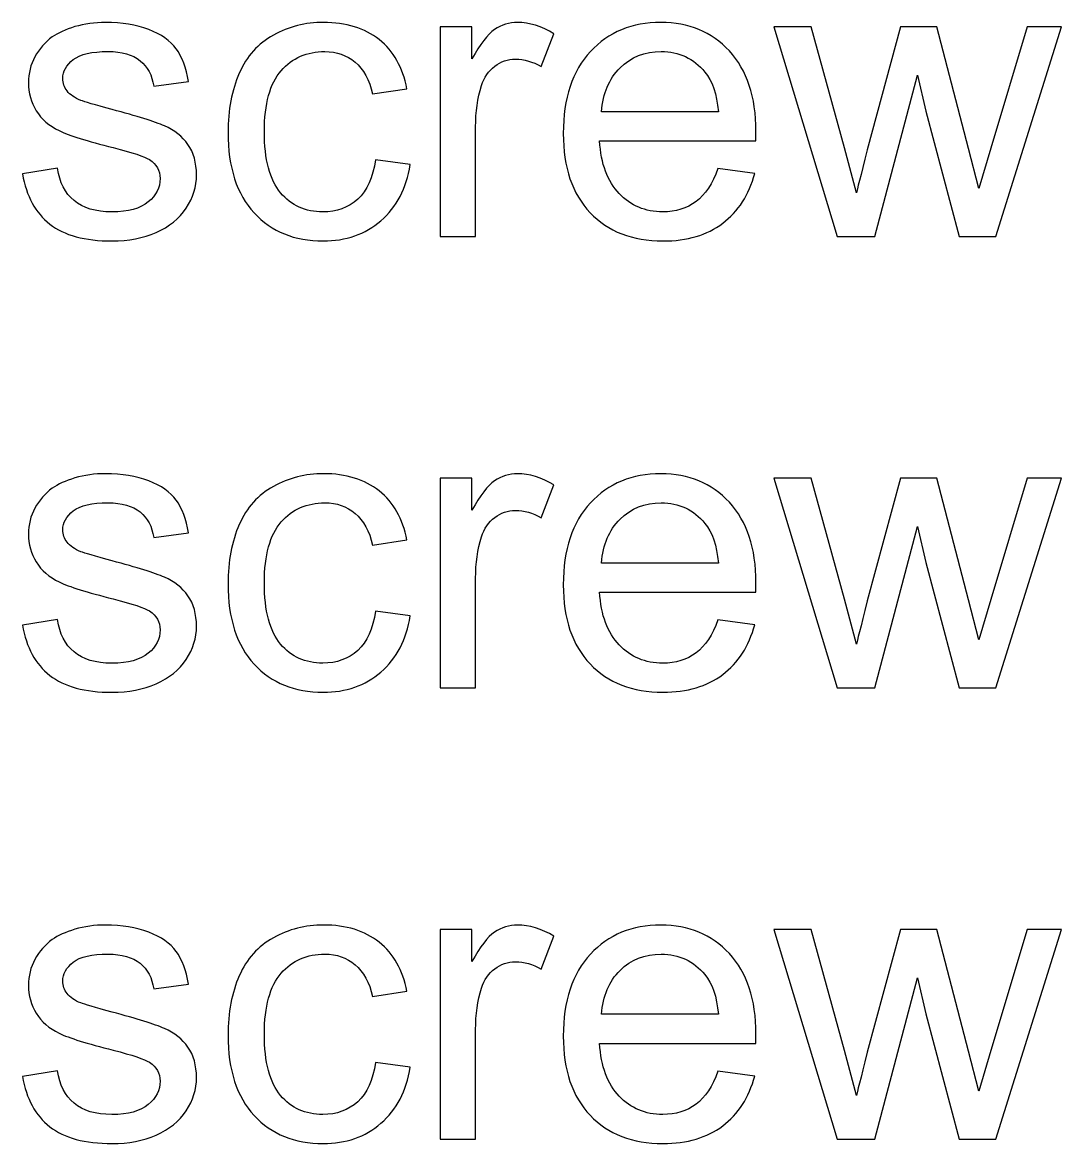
# Model space of a CAD drawing. Header units: millimetres. Extents: x -497 to 493, y -126 to 293.
# Drawn here: x -384.36 to -351.69, y -32.47 to 2.78 of the extents above; entities that cross this region are included whole.
import ezdxf

# ---------------------------------------------------------------- set-up
doc = ezdxf.new("R2010")
doc.units = ezdxf.units.MM
doc.header["$MEASUREMENT"] = 0
doc.layers.add('Layer 1', color=7, linetype='Continuous')

msp = doc.modelspace()

# ---------------------------------------------------------------- linework, layer by layer
at = {"layer": 'Layer 1'}
for points, knots in [([(-384.3643, -1.9819), (-384.3643, -1.9819), (-383.2594, -1.8041), (-383.2594, -1.8041), (-383.2594, -1.8041), (-383.198, -2.2465), (-383.0244, -2.5851), (-382.7408, -2.8222), (-382.7408, -2.8222), (-382.4572, -3.0572), (-382.0592, -3.1757), (-381.5512, -3.1757), (-381.5512, -3.1757), (-381.0369, -3.1757), (-380.6559, -3.072), (-380.4061, -2.8624), (-380.4061, -2.8624), (-380.1585, -2.655), (-380.0336, -2.4095), (-380.0336, -2.1279), (-380.0336, -2.1279), (-380.0336, -1.8761), (-380.1458, -1.6771), (-380.368, -1.5332), (-380.368, -1.5332), (-380.5247, -1.4337), (-380.9057, -1.3088), (-381.511, -1.1543), (-381.511, -1.1543), (-382.3281, -0.949), (-382.8932, -0.7712), (-383.2107, -0.6209), (-383.2107, -0.6209), (-383.5261, -0.4685), (-383.7653, -0.261), (-383.9283, 0.0057), (-383.9283, 0.0057), (-384.0912, 0.2702), (-384.1738, 0.5645), (-384.1738, 0.8862), (-384.1738, 0.8862), (-384.1738, 1.1804), (-384.1061, 1.4513), (-383.9727, 1.7011), (-383.9727, 1.7011), (-383.8372, 1.9509), (-383.6552, 2.1583), (-383.4245, 2.3234), (-383.4245, 2.3234), (-383.2509, 2.4504), (-383.0139, 2.5584), (-382.7154, 2.6473), (-382.7154, 2.6473), (-382.4148, 2.7362), (-382.0952, 2.7806), (-381.7523, 2.7806), (-381.7523, 2.7806), (-381.2359, 2.7806), (-380.7829, 2.7065), (-380.3934, 2.5562), (-380.3934, 2.5562), (-380.0018, 2.4081), (-379.714, 2.2049), (-379.5277, 1.9509), (-379.5277, 1.9509), (-379.3436, 1.6948), (-379.2144, 1.354), (-379.1446, 0.9264), (-379.1446, 0.9264), (-379.1446, 0.9264), (-380.2368, 0.774), (-380.2368, 0.774), (-380.2368, 0.774), (-380.2855, 1.1169), (-380.4294, 1.3857), (-380.6665, 1.5783), (-380.6665, 1.5783), (-380.9035, 1.771), (-381.238, 1.8662), (-381.6719, 1.8662), (-381.6719, 1.8662), (-382.182, 1.8662), (-382.5482, 1.7815), (-382.7662, 1.6122), (-382.7662, 1.6122), (-382.9842, 1.4429), (-383.0943, 1.2439), (-383.0943, 1.0174), (-383.0943, 1.0174), (-383.0943, 0.8735), (-383.0498, 0.7423), (-382.9588, 0.6258), (-382.9588, 0.6258), (-382.8678, 0.5073), (-382.726, 0.4078), (-382.5313, 0.3295), (-382.5313, 0.3295), (-382.4191, 0.2872), (-382.0931, 0.1919), (-381.547, 0.0438), (-381.547, 0.0438), (-380.7596, -0.1658), (-380.2093, -0.3394), (-379.896, -0.4727), (-379.896, -0.4727), (-379.5827, -0.6061), (-379.3372, -0.8029), (-379.1594, -1.0569), (-379.1594, -1.0569), (-378.9795, -1.313), (-378.8906, -1.6305), (-378.8906, -2.0115), (-378.8906, -2.0115), (-378.8906, -2.3819), (-378.9985, -2.7312), (-379.2166, -3.0593), (-379.2166, -3.0593), (-379.4346, -3.3874), (-379.7478, -3.6414), (-380.1564, -3.8213), (-380.1564, -3.8213), (-380.567, -4.0012), (-381.0305, -4.0901), (-381.547, -4.0901), (-381.547, -4.0901), (-382.4021, -4.0901), (-383.0562, -3.9123), (-383.5049, -3.5588), (-383.5049, -3.5588), (-383.9537, -3.2032), (-384.2394, -2.6783), (-384.3643, -1.9819)], [0, 0, 0, 0, 0.0294118, 0.0294118, 0.0294118, 0.0294118, 0.0588235, 0.0588235, 0.0588235, 0.0588235, 0.0882353, 0.0882353, 0.0882353, 0.0882353, 0.1176471, 0.1176471, 0.1176471, 0.1176471, 0.1470588, 0.1470588, 0.1470588, 0.1470588, 0.1764706, 0.1764706, 0.1764706, 0.1764706, 0.2058824, 0.2058824, 0.2058824, 0.2058824, 0.2352941, 0.2352941, 0.2352941, 0.2352941, 0.2647059, 0.2647059, 0.2647059, 0.2647059, 0.2941176, 0.2941176, 0.2941176, 0.2941176, 0.3235294, 0.3235294, 0.3235294, 0.3235294, 0.3529412, 0.3529412, 0.3529412, 0.3529412, 0.3823529, 0.3823529, 0.3823529, 0.3823529, 0.4117647, 0.4117647, 0.4117647, 0.4117647, 0.4411765, 0.4411765, 0.4411765, 0.4411765, 0.4705882, 0.4705882, 0.4705882, 0.4705882, 0.5, 0.5, 0.5, 0.5, 0.5294118, 0.5294118, 0.5294118, 0.5294118, 0.5588235, 0.5588235, 0.5588235, 0.5588235, 0.5882353, 0.5882353, 0.5882353, 0.5882353, 0.6176471, 0.6176471, 0.6176471, 0.6176471, 0.6470588, 0.6470588, 0.6470588, 0.6470588, 0.6764706, 0.6764706, 0.6764706, 0.6764706, 0.7058824, 0.7058824, 0.7058824, 0.7058824, 0.7352941, 0.7352941, 0.7352941, 0.7352941, 0.7647059, 0.7647059, 0.7647059, 0.7647059, 0.7941176, 0.7941176, 0.7941176, 0.7941176, 0.8235294, 0.8235294, 0.8235294, 0.8235294, 0.8529412, 0.8529412, 0.8529412, 0.8529412, 0.8823529, 0.8823529, 0.8823529, 0.8823529, 0.9117647, 0.9117647, 0.9117647, 0.9117647, 0.9411765, 0.9411765, 0.9411765, 0.9411765, 1, 1, 1, 1]), ([(-373.2645, -1.5374), (-373.2645, -1.5374), (-372.1723, -1.6898), (-372.1723, -1.6898), (-372.1723, -1.6898), (-372.2929, -2.4412), (-372.5977, -3.0275), (-373.0909, -3.453), (-373.0909, -3.453), (-373.5841, -3.8784), (-374.1916, -4.0901), (-374.9091, -4.0901), (-374.9091, -4.0901), (-375.8087, -4.0901), (-376.5326, -3.7959), (-377.0787, -3.2074), (-377.0787, -3.2074), (-377.6269, -2.619), (-377.9, -1.7766), (-377.9, -0.6801), (-377.9, -0.6801), (-377.9, 0.0311), (-377.7815, 0.6512), (-377.5465, 1.1846), (-377.5465, 1.1846), (-377.3116, 1.7159), (-376.9538, 2.116), (-376.4712, 2.3806), (-376.4712, 2.3806), (-375.9908, 2.6473), (-375.4679, 2.7806), (-374.9007, 2.7806), (-374.9007, 2.7806), (-374.1874, 2.7806), (-373.601, 2.6007), (-373.1481, 2.2387), (-373.1481, 2.2387), (-372.693, 1.8768), (-372.4009, 1.3624), (-372.2739, 0.6978), (-372.2739, 0.6978), (-372.2739, 0.6978), (-373.3534, 0.5327), (-373.3534, 0.5327), (-373.3534, 0.5327), (-373.4571, 0.9751), (-373.6391, 1.3074), (-373.9037, 1.5318), (-373.9037, 1.5318), (-374.1662, 1.754), (-374.4837, 1.8662), (-374.8562, 1.8662), (-374.8562, 1.8662), (-375.4193, 1.8662), (-375.8765, 1.6651), (-376.2299, 1.263), (-376.2299, 1.263), (-376.5813, 0.8587), (-376.757, 0.2237), (-376.757, -0.6484), (-376.757, -0.6484), (-376.757, -1.5332), (-376.5877, -2.1745), (-376.249, -2.5746), (-376.249, -2.5746), (-375.9082, -2.9746), (-375.4658, -3.1757), (-374.9218, -3.1757), (-374.9218, -3.1757), (-374.4816, -3.1757), (-374.1154, -3.0423), (-373.8233, -2.7735), (-373.8233, -2.7735), (-373.5291, -2.5068), (-373.3428, -2.0941), (-373.2645, -1.5374)], [0, 0, 0, 0, 0.05, 0.05, 0.05, 0.05, 0.1, 0.1, 0.1, 0.1, 0.15, 0.15, 0.15, 0.15, 0.2, 0.2, 0.2, 0.2, 0.25, 0.25, 0.25, 0.25, 0.3, 0.3, 0.3, 0.3, 0.35, 0.35, 0.35, 0.35, 0.4, 0.4, 0.4, 0.4, 0.45, 0.45, 0.45, 0.45, 0.5, 0.5, 0.5, 0.5, 0.55, 0.55, 0.55, 0.55, 0.6, 0.6, 0.6, 0.6, 0.65, 0.65, 0.65, 0.65, 0.7, 0.7, 0.7, 0.7, 0.75, 0.75, 0.75, 0.75, 0.8, 0.8, 0.8, 0.8, 0.85, 0.85, 0.85, 0.85, 0.9, 0.9, 0.9, 0.9, 1, 1, 1, 1]), ([(-371.2325, -3.9504), (-371.2325, -3.9504), (-371.2325, 2.6409), (-371.2325, 2.6409), (-371.2325, 2.6409), (-371.2325, 2.6409), (-370.2292, 2.6409), (-370.2292, 2.6409), (-370.2292, 2.6409), (-370.2292, 2.6409), (-370.2292, 1.6313), (-370.2292, 1.6313), (-370.2292, 1.6313), (-369.9731, 2.099), (-369.736, 2.4081), (-369.518, 2.5562), (-369.518, 2.5562), (-369.3, 2.7065), (-369.0608, 2.7806), (-368.8004, 2.7806), (-368.8004, 2.7806), (-368.4237, 2.7806), (-368.0406, 2.6621), (-367.6511, 2.4271), (-367.6511, 2.4271), (-367.6511, 2.4271), (-368.049, 1.3963), (-368.049, 1.3963), (-368.049, 1.3963), (-368.32, 1.5487), (-368.5909, 1.6249), (-368.8618, 1.6249), (-368.8618, 1.6249), (-369.1052, 1.6249), (-369.3233, 1.5508), (-369.5159, 1.4048), (-369.5159, 1.4048), (-369.7085, 1.2587), (-369.8461, 1.0555), (-369.9286, 0.7952), (-369.9286, 0.7952), (-370.0535, 0.3994), (-370.1149, -0.0346), (-370.1149, -0.5066), (-370.1149, -0.5066), (-370.1149, -0.5066), (-370.1149, -3.9504), (-370.1149, -3.9504), (-370.1149, -3.9504), (-370.1149, -3.9504), (-371.2325, -3.9504), (-371.2325, -3.9504)], [0, 0, 0, 0, 0.0714286, 0.0714286, 0.0714286, 0.0714286, 0.1428571, 0.1428571, 0.1428571, 0.1428571, 0.2142857, 0.2142857, 0.2142857, 0.2142857, 0.2857143, 0.2857143, 0.2857143, 0.2857143, 0.3571429, 0.3571429, 0.3571429, 0.3571429, 0.4285714, 0.4285714, 0.4285714, 0.4285714, 0.5, 0.5, 0.5, 0.5, 0.5714286, 0.5714286, 0.5714286, 0.5714286, 0.6428571, 0.6428571, 0.6428571, 0.6428571, 0.7142857, 0.7142857, 0.7142857, 0.7142857, 0.7857143, 0.7857143, 0.7857143, 0.7857143, 0.8571429, 0.8571429, 0.8571429, 0.8571429, 1, 1, 1, 1]), ([(-362.4949, -1.8168), (-362.4949, -1.8168), (-361.3392, -1.9692), (-361.3392, -1.9692), (-361.3392, -1.9692), (-361.5191, -2.6402), (-361.8557, -3.163), (-362.3467, -3.5334), (-362.3467, -3.5334), (-362.8378, -3.9038), (-363.4643, -4.0901), (-364.2284, -4.0901), (-364.2284, -4.0901), (-365.1894, -4.0901), (-365.9514, -3.7938), (-366.5144, -3.2011), (-366.5144, -3.2011), (-367.0775, -2.6105), (-367.359, -1.7787), (-367.359, -0.7098), (-367.359, -0.7098), (-367.359, 0.3951), (-367.0754, 1.2545), (-366.506, 1.8641), (-366.506, 1.8641), (-365.9366, 2.4758), (-365.1979, 2.7806), (-364.2898, 2.7806), (-364.2898, 2.7806), (-363.4114, 2.7806), (-362.6939, 2.4822), (-362.1372, 1.8831), (-362.1372, 1.8831), (-361.5805, 1.2841), (-361.3011, 0.4417), (-361.3011, -0.6442), (-361.3011, -0.6442), (-361.3011, -0.7098), (-361.3032, -0.8093), (-361.3074, -0.9405), (-361.3074, -0.9405), (-361.3074, -0.9405), (-366.216, -0.9405), (-366.216, -0.9405), (-366.216, -0.9405), (-366.1737, -1.6623), (-365.9705, -2.2168), (-365.6022, -2.6), (-365.6022, -2.6), (-365.236, -2.9831), (-364.7767, -3.1757), (-364.2284, -3.1757), (-364.2284, -3.1757), (-363.8199, -3.1757), (-363.4707, -3.0677), (-363.1828, -2.8518), (-363.1828, -2.8518), (-362.8928, -2.6359), (-362.6642, -2.2909), (-362.4949, -1.8168)], [0, 0, 0, 0, 0.0625, 0.0625, 0.0625, 0.0625, 0.125, 0.125, 0.125, 0.125, 0.1875, 0.1875, 0.1875, 0.1875, 0.25, 0.25, 0.25, 0.25, 0.3125, 0.3125, 0.3125, 0.3125, 0.375, 0.375, 0.375, 0.375, 0.4375, 0.4375, 0.4375, 0.4375, 0.5, 0.5, 0.5, 0.5, 0.5625, 0.5625, 0.5625, 0.5625, 0.625, 0.625, 0.625, 0.625, 0.6875, 0.6875, 0.6875, 0.6875, 0.75, 0.75, 0.75, 0.75, 0.8125, 0.8125, 0.8125, 0.8125, 0.875, 0.875, 0.875, 0.875, 1, 1, 1, 1]), ([(-358.7421, -3.9504), (-358.7421, -3.9504), (-360.7338, 2.6409), (-360.7338, 2.6409), (-360.7338, 2.6409), (-360.7338, 2.6409), (-359.5654, 2.6409), (-359.5654, 2.6409), (-359.5654, 2.6409), (-359.5654, 2.6409), (-358.5135, -1.1627), (-358.5135, -1.1627), (-358.5135, -1.1627), (-358.5135, -1.1627), (-358.1409, -2.5788), (-358.1409, -2.5788), (-358.1409, -2.5788), (-358.1261, -2.5089), (-358.0118, -2.056), (-357.8001, -1.2199), (-357.8001, -1.2199), (-357.8001, -1.2199), (-356.7566, 2.6409), (-356.7566, 2.6409), (-356.7566, 2.6409), (-356.7566, 2.6409), (-355.6115, 2.6409), (-355.6115, 2.6409), (-355.6115, 2.6409), (-355.6115, 2.6409), (-354.6188, -1.186), (-354.6188, -1.186), (-354.6188, -1.186), (-354.6188, -1.186), (-354.2949, -2.4412), (-354.2949, -2.4412), (-354.2949, -2.4412), (-354.2949, -2.4412), (-353.9161, -1.1691), (-353.9161, -1.1691), (-353.9161, -1.1691), (-353.9161, -1.1691), (-352.7773, 2.6409), (-352.7773, 2.6409), (-352.7773, 2.6409), (-352.7773, 2.6409), (-351.6914, 2.6409), (-351.6914, 2.6409), (-351.6914, 2.6409), (-351.6914, 2.6409), (-353.7594, -3.9504), (-353.7594, -3.9504), (-353.7594, -3.9504), (-353.7594, -3.9504), (-354.9151, -3.9504), (-354.9151, -3.9504), (-354.9151, -3.9504), (-354.9151, -3.9504), (-355.9608, -0.007), (-355.9608, -0.007), (-355.9608, -0.007), (-355.9608, -0.007), (-356.2253, 1.1211), (-356.2253, 1.1211), (-356.2253, 1.1211), (-356.2253, 1.1211), (-357.5588, -3.9504), (-357.5588, -3.9504), (-357.5588, -3.9504), (-357.5588, -3.9504), (-358.7421, -3.9504), (-358.7421, -3.9504)], [0, 0, 0, 0, 0.0526316, 0.0526316, 0.0526316, 0.0526316, 0.1052632, 0.1052632, 0.1052632, 0.1052632, 0.1578947, 0.1578947, 0.1578947, 0.1578947, 0.2105263, 0.2105263, 0.2105263, 0.2105263, 0.2631579, 0.2631579, 0.2631579, 0.2631579, 0.3157895, 0.3157895, 0.3157895, 0.3157895, 0.3684211, 0.3684211, 0.3684211, 0.3684211, 0.4210526, 0.4210526, 0.4210526, 0.4210526, 0.4736842, 0.4736842, 0.4736842, 0.4736842, 0.5263158, 0.5263158, 0.5263158, 0.5263158, 0.5789474, 0.5789474, 0.5789474, 0.5789474, 0.6315789, 0.6315789, 0.6315789, 0.6315789, 0.6842105, 0.6842105, 0.6842105, 0.6842105, 0.7368421, 0.7368421, 0.7368421, 0.7368421, 0.7894737, 0.7894737, 0.7894737, 0.7894737, 0.8421053, 0.8421053, 0.8421053, 0.8421053, 0.8947368, 0.8947368, 0.8947368, 0.8947368, 1, 1, 1, 1]), ([(-366.1525, -0.0261), (-366.1525, -0.0261), (-362.4822, -0.0261), (-362.4822, -0.0261), (-362.4822, -0.0261), (-362.5309, 0.5285), (-362.6727, 0.9433), (-362.9034, 1.2206), (-362.9034, 1.2206), (-363.2569, 1.6503), (-363.7183, 1.8662), (-364.2835, 1.8662), (-364.2835, 1.8662), (-364.7957, 1.8662), (-365.2254, 1.6948), (-365.5746, 1.3519), (-365.5746, 1.3519), (-365.9218, 1.009), (-366.1144, 0.5496), (-366.1525, -0.0261)], [0, 0, 0, 0, 0.1666667, 0.1666667, 0.1666667, 0.1666667, 0.3333333, 0.3333333, 0.3333333, 0.3333333, 0.5, 0.5, 0.5, 0.5, 0.6666667, 0.6666667, 0.6666667, 0.6666667, 1, 1, 1, 1]), ([(-384.3643, -16.1699), (-384.3643, -16.1699), (-383.2594, -15.9921), (-383.2594, -15.9921), (-383.2594, -15.9921), (-383.198, -16.4345), (-383.0244, -16.7731), (-382.7408, -17.0102), (-382.7408, -17.0102), (-382.4572, -17.2452), (-382.0592, -17.3637), (-381.5512, -17.3637), (-381.5512, -17.3637), (-381.0369, -17.3637), (-380.6559, -17.26), (-380.4061, -17.0504), (-380.4061, -17.0504), (-380.1585, -16.843), (-380.0336, -16.5975), (-380.0336, -16.3159), (-380.0336, -16.3159), (-380.0336, -16.0641), (-380.1458, -15.8651), (-380.368, -15.7212), (-380.368, -15.7212), (-380.5247, -15.6217), (-380.9057, -15.4968), (-381.511, -15.3423), (-381.511, -15.3423), (-382.3281, -15.137), (-382.8932, -14.9592), (-383.2107, -14.8089), (-383.2107, -14.8089), (-383.5261, -14.6565), (-383.7653, -14.449), (-383.9283, -14.1823), (-383.9283, -14.1823), (-384.0912, -13.9178), (-384.1738, -13.6235), (-384.1738, -13.3018), (-384.1738, -13.3018), (-384.1738, -13.0076), (-384.1061, -12.7367), (-383.9727, -12.4869), (-383.9727, -12.4869), (-383.8372, -12.2371), (-383.6552, -12.0297), (-383.4245, -11.8646), (-383.4245, -11.8646), (-383.2509, -11.7376), (-383.0139, -11.6296), (-382.7154, -11.5407), (-382.7154, -11.5407), (-382.4148, -11.4518), (-382.0952, -11.4074), (-381.7523, -11.4074), (-381.7523, -11.4074), (-381.2359, -11.4074), (-380.7829, -11.4815), (-380.3934, -11.6318), (-380.3934, -11.6318), (-380.0018, -11.7799), (-379.714, -11.9831), (-379.5277, -12.2371), (-379.5277, -12.2371), (-379.3436, -12.4932), (-379.2144, -12.834), (-379.1446, -13.2616), (-379.1446, -13.2616), (-379.1446, -13.2616), (-380.2368, -13.414), (-380.2368, -13.414), (-380.2368, -13.414), (-380.2855, -13.0711), (-380.4294, -12.8023), (-380.6665, -12.6097), (-380.6665, -12.6097), (-380.9035, -12.417), (-381.238, -12.3218), (-381.6719, -12.3218), (-381.6719, -12.3218), (-382.182, -12.3218), (-382.5482, -12.4065), (-382.7662, -12.5758), (-382.7662, -12.5758), (-382.9842, -12.7451), (-383.0943, -12.9441), (-383.0943, -13.1706), (-383.0943, -13.1706), (-383.0943, -13.3145), (-383.0498, -13.4457), (-382.9588, -13.5622), (-382.9588, -13.5622), (-382.8678, -13.6807), (-382.726, -13.7802), (-382.5313, -13.8585), (-382.5313, -13.8585), (-382.4191, -13.9008), (-382.0931, -13.9961), (-381.547, -14.1442), (-381.547, -14.1442), (-380.7596, -14.3538), (-380.2093, -14.5274), (-379.896, -14.6607), (-379.896, -14.6607), (-379.5827, -14.7941), (-379.3372, -14.9909), (-379.1594, -15.2449), (-379.1594, -15.2449), (-378.9795, -15.501), (-378.8906, -15.8185), (-378.8906, -16.1995), (-378.8906, -16.1995), (-378.8906, -16.5699), (-378.9985, -16.9192), (-379.2166, -17.2473), (-379.2166, -17.2473), (-379.4346, -17.5754), (-379.7478, -17.8294), (-380.1564, -18.0093), (-380.1564, -18.0093), (-380.567, -18.1892), (-381.0305, -18.2781), (-381.547, -18.2781), (-381.547, -18.2781), (-382.4021, -18.2781), (-383.0562, -18.1003), (-383.5049, -17.7468), (-383.5049, -17.7468), (-383.9537, -17.3912), (-384.2394, -16.8663), (-384.3643, -16.1699)], [0, 0, 0, 0, 0.0294118, 0.0294118, 0.0294118, 0.0294118, 0.0588235, 0.0588235, 0.0588235, 0.0588235, 0.0882353, 0.0882353, 0.0882353, 0.0882353, 0.1176471, 0.1176471, 0.1176471, 0.1176471, 0.1470588, 0.1470588, 0.1470588, 0.1470588, 0.1764706, 0.1764706, 0.1764706, 0.1764706, 0.2058824, 0.2058824, 0.2058824, 0.2058824, 0.2352941, 0.2352941, 0.2352941, 0.2352941, 0.2647059, 0.2647059, 0.2647059, 0.2647059, 0.2941176, 0.2941176, 0.2941176, 0.2941176, 0.3235294, 0.3235294, 0.3235294, 0.3235294, 0.3529412, 0.3529412, 0.3529412, 0.3529412, 0.3823529, 0.3823529, 0.3823529, 0.3823529, 0.4117647, 0.4117647, 0.4117647, 0.4117647, 0.4411765, 0.4411765, 0.4411765, 0.4411765, 0.4705882, 0.4705882, 0.4705882, 0.4705882, 0.5, 0.5, 0.5, 0.5, 0.5294118, 0.5294118, 0.5294118, 0.5294118, 0.5588235, 0.5588235, 0.5588235, 0.5588235, 0.5882353, 0.5882353, 0.5882353, 0.5882353, 0.6176471, 0.6176471, 0.6176471, 0.6176471, 0.6470588, 0.6470588, 0.6470588, 0.6470588, 0.6764706, 0.6764706, 0.6764706, 0.6764706, 0.7058824, 0.7058824, 0.7058824, 0.7058824, 0.7352941, 0.7352941, 0.7352941, 0.7352941, 0.7647059, 0.7647059, 0.7647059, 0.7647059, 0.7941176, 0.7941176, 0.7941176, 0.7941176, 0.8235294, 0.8235294, 0.8235294, 0.8235294, 0.8529412, 0.8529412, 0.8529412, 0.8529412, 0.8823529, 0.8823529, 0.8823529, 0.8823529, 0.9117647, 0.9117647, 0.9117647, 0.9117647, 0.9411765, 0.9411765, 0.9411765, 0.9411765, 1, 1, 1, 1]), ([(-373.2645, -15.7254), (-373.2645, -15.7254), (-372.1723, -15.8778), (-372.1723, -15.8778), (-372.1723, -15.8778), (-372.2929, -16.6292), (-372.5977, -17.2155), (-373.0909, -17.641), (-373.0909, -17.641), (-373.5841, -18.0664), (-374.1916, -18.2781), (-374.9091, -18.2781), (-374.9091, -18.2781), (-375.8087, -18.2781), (-376.5326, -17.9839), (-377.0787, -17.3954), (-377.0787, -17.3954), (-377.6269, -16.807), (-377.9, -15.9646), (-377.9, -14.8681), (-377.9, -14.8681), (-377.9, -14.1569), (-377.7815, -13.5368), (-377.5465, -13.0034), (-377.5465, -13.0034), (-377.3116, -12.4721), (-376.9538, -12.072), (-376.4712, -11.8074), (-376.4712, -11.8074), (-375.9908, -11.5407), (-375.4679, -11.4074), (-374.9007, -11.4074), (-374.9007, -11.4074), (-374.1874, -11.4074), (-373.601, -11.5873), (-373.1481, -11.9493), (-373.1481, -11.9493), (-372.693, -12.3112), (-372.4009, -12.8256), (-372.2739, -13.4902), (-372.2739, -13.4902), (-372.2739, -13.4902), (-373.3534, -13.6553), (-373.3534, -13.6553), (-373.3534, -13.6553), (-373.4571, -13.2129), (-373.6391, -12.8806), (-373.9037, -12.6562), (-373.9037, -12.6562), (-374.1662, -12.434), (-374.4837, -12.3218), (-374.8562, -12.3218), (-374.8562, -12.3218), (-375.4193, -12.3218), (-375.8765, -12.5229), (-376.2299, -12.925), (-376.2299, -12.925), (-376.5813, -13.3293), (-376.757, -13.9643), (-376.757, -14.8364), (-376.757, -14.8364), (-376.757, -15.7212), (-376.5877, -16.3625), (-376.249, -16.7626), (-376.249, -16.7626), (-375.9082, -17.1626), (-375.4658, -17.3637), (-374.9218, -17.3637), (-374.9218, -17.3637), (-374.4816, -17.3637), (-374.1154, -17.2303), (-373.8233, -16.9615), (-373.8233, -16.9615), (-373.5291, -16.6948), (-373.3428, -16.2821), (-373.2645, -15.7254)], [0, 0, 0, 0, 0.05, 0.05, 0.05, 0.05, 0.1, 0.1, 0.1, 0.1, 0.15, 0.15, 0.15, 0.15, 0.2, 0.2, 0.2, 0.2, 0.25, 0.25, 0.25, 0.25, 0.3, 0.3, 0.3, 0.3, 0.35, 0.35, 0.35, 0.35, 0.4, 0.4, 0.4, 0.4, 0.45, 0.45, 0.45, 0.45, 0.5, 0.5, 0.5, 0.5, 0.55, 0.55, 0.55, 0.55, 0.6, 0.6, 0.6, 0.6, 0.65, 0.65, 0.65, 0.65, 0.7, 0.7, 0.7, 0.7, 0.75, 0.75, 0.75, 0.75, 0.8, 0.8, 0.8, 0.8, 0.85, 0.85, 0.85, 0.85, 0.9, 0.9, 0.9, 0.9, 1, 1, 1, 1]), ([(-371.2325, -18.1384), (-371.2325, -18.1384), (-371.2325, -11.5471), (-371.2325, -11.5471), (-371.2325, -11.5471), (-371.2325, -11.5471), (-370.2292, -11.5471), (-370.2292, -11.5471), (-370.2292, -11.5471), (-370.2292, -11.5471), (-370.2292, -12.5567), (-370.2292, -12.5567), (-370.2292, -12.5567), (-369.9731, -12.089), (-369.736, -11.7799), (-369.518, -11.6318), (-369.518, -11.6318), (-369.3, -11.4815), (-369.0608, -11.4074), (-368.8004, -11.4074), (-368.8004, -11.4074), (-368.4237, -11.4074), (-368.0406, -11.5259), (-367.6511, -11.7609), (-367.6511, -11.7609), (-367.6511, -11.7609), (-368.049, -12.7917), (-368.049, -12.7917), (-368.049, -12.7917), (-368.32, -12.6393), (-368.5909, -12.5631), (-368.8618, -12.5631), (-368.8618, -12.5631), (-369.1052, -12.5631), (-369.3233, -12.6372), (-369.5159, -12.7832), (-369.5159, -12.7832), (-369.7085, -12.9293), (-369.8461, -13.1325), (-369.9286, -13.3928), (-369.9286, -13.3928), (-370.0535, -13.7886), (-370.1149, -14.2226), (-370.1149, -14.6946), (-370.1149, -14.6946), (-370.1149, -14.6946), (-370.1149, -18.1384), (-370.1149, -18.1384), (-370.1149, -18.1384), (-370.1149, -18.1384), (-371.2325, -18.1384), (-371.2325, -18.1384)], [0, 0, 0, 0, 0.0714286, 0.0714286, 0.0714286, 0.0714286, 0.1428571, 0.1428571, 0.1428571, 0.1428571, 0.2142857, 0.2142857, 0.2142857, 0.2142857, 0.2857143, 0.2857143, 0.2857143, 0.2857143, 0.3571429, 0.3571429, 0.3571429, 0.3571429, 0.4285714, 0.4285714, 0.4285714, 0.4285714, 0.5, 0.5, 0.5, 0.5, 0.5714286, 0.5714286, 0.5714286, 0.5714286, 0.6428571, 0.6428571, 0.6428571, 0.6428571, 0.7142857, 0.7142857, 0.7142857, 0.7142857, 0.7857143, 0.7857143, 0.7857143, 0.7857143, 0.8571429, 0.8571429, 0.8571429, 0.8571429, 1, 1, 1, 1]), ([(-362.4949, -16.0048), (-362.4949, -16.0048), (-361.3392, -16.1572), (-361.3392, -16.1572), (-361.3392, -16.1572), (-361.5191, -16.8282), (-361.8557, -17.351), (-362.3467, -17.7214), (-362.3467, -17.7214), (-362.8378, -18.0918), (-363.4643, -18.2781), (-364.2284, -18.2781), (-364.2284, -18.2781), (-365.1894, -18.2781), (-365.9514, -17.9818), (-366.5144, -17.3891), (-366.5144, -17.3891), (-367.0775, -16.7985), (-367.359, -15.9667), (-367.359, -14.8978), (-367.359, -14.8978), (-367.359, -13.7929), (-367.0754, -12.9335), (-366.506, -12.3239), (-366.506, -12.3239), (-365.9366, -11.7122), (-365.1979, -11.4074), (-364.2898, -11.4074), (-364.2898, -11.4074), (-363.4114, -11.4074), (-362.6939, -11.7058), (-362.1372, -12.3049), (-362.1372, -12.3049), (-361.5805, -12.9039), (-361.3011, -13.7463), (-361.3011, -14.8322), (-361.3011, -14.8322), (-361.3011, -14.8978), (-361.3032, -14.9973), (-361.3074, -15.1285), (-361.3074, -15.1285), (-361.3074, -15.1285), (-366.216, -15.1285), (-366.216, -15.1285), (-366.216, -15.1285), (-366.1737, -15.8503), (-365.9705, -16.4048), (-365.6022, -16.788), (-365.6022, -16.788), (-365.236, -17.1711), (-364.7767, -17.3637), (-364.2284, -17.3637), (-364.2284, -17.3637), (-363.8199, -17.3637), (-363.4707, -17.2557), (-363.1828, -17.0398), (-363.1828, -17.0398), (-362.8928, -16.8239), (-362.6642, -16.4789), (-362.4949, -16.0048)], [0, 0, 0, 0, 0.0625, 0.0625, 0.0625, 0.0625, 0.125, 0.125, 0.125, 0.125, 0.1875, 0.1875, 0.1875, 0.1875, 0.25, 0.25, 0.25, 0.25, 0.3125, 0.3125, 0.3125, 0.3125, 0.375, 0.375, 0.375, 0.375, 0.4375, 0.4375, 0.4375, 0.4375, 0.5, 0.5, 0.5, 0.5, 0.5625, 0.5625, 0.5625, 0.5625, 0.625, 0.625, 0.625, 0.625, 0.6875, 0.6875, 0.6875, 0.6875, 0.75, 0.75, 0.75, 0.75, 0.8125, 0.8125, 0.8125, 0.8125, 0.875, 0.875, 0.875, 0.875, 1, 1, 1, 1]), ([(-358.7421, -18.1384), (-358.7421, -18.1384), (-360.7338, -11.5471), (-360.7338, -11.5471), (-360.7338, -11.5471), (-360.7338, -11.5471), (-359.5654, -11.5471), (-359.5654, -11.5471), (-359.5654, -11.5471), (-359.5654, -11.5471), (-358.5135, -15.3507), (-358.5135, -15.3507), (-358.5135, -15.3507), (-358.5135, -15.3507), (-358.1409, -16.7668), (-358.1409, -16.7668), (-358.1409, -16.7668), (-358.1261, -16.6969), (-358.0118, -16.244), (-357.8001, -15.4079), (-357.8001, -15.4079), (-357.8001, -15.4079), (-356.7566, -11.5471), (-356.7566, -11.5471), (-356.7566, -11.5471), (-356.7566, -11.5471), (-355.6115, -11.5471), (-355.6115, -11.5471), (-355.6115, -11.5471), (-355.6115, -11.5471), (-354.6188, -15.374), (-354.6188, -15.374), (-354.6188, -15.374), (-354.6188, -15.374), (-354.2949, -16.6292), (-354.2949, -16.6292), (-354.2949, -16.6292), (-354.2949, -16.6292), (-353.9161, -15.3571), (-353.9161, -15.3571), (-353.9161, -15.3571), (-353.9161, -15.3571), (-352.7773, -11.5471), (-352.7773, -11.5471), (-352.7773, -11.5471), (-352.7773, -11.5471), (-351.6914, -11.5471), (-351.6914, -11.5471), (-351.6914, -11.5471), (-351.6914, -11.5471), (-353.7594, -18.1384), (-353.7594, -18.1384), (-353.7594, -18.1384), (-353.7594, -18.1384), (-354.9151, -18.1384), (-354.9151, -18.1384), (-354.9151, -18.1384), (-354.9151, -18.1384), (-355.9608, -14.195), (-355.9608, -14.195), (-355.9608, -14.195), (-355.9608, -14.195), (-356.2253, -13.0669), (-356.2253, -13.0669), (-356.2253, -13.0669), (-356.2253, -13.0669), (-357.5588, -18.1384), (-357.5588, -18.1384), (-357.5588, -18.1384), (-357.5588, -18.1384), (-358.7421, -18.1384), (-358.7421, -18.1384)], [0, 0, 0, 0, 0.0526316, 0.0526316, 0.0526316, 0.0526316, 0.1052632, 0.1052632, 0.1052632, 0.1052632, 0.1578947, 0.1578947, 0.1578947, 0.1578947, 0.2105263, 0.2105263, 0.2105263, 0.2105263, 0.2631579, 0.2631579, 0.2631579, 0.2631579, 0.3157895, 0.3157895, 0.3157895, 0.3157895, 0.3684211, 0.3684211, 0.3684211, 0.3684211, 0.4210526, 0.4210526, 0.4210526, 0.4210526, 0.4736842, 0.4736842, 0.4736842, 0.4736842, 0.5263158, 0.5263158, 0.5263158, 0.5263158, 0.5789474, 0.5789474, 0.5789474, 0.5789474, 0.6315789, 0.6315789, 0.6315789, 0.6315789, 0.6842105, 0.6842105, 0.6842105, 0.6842105, 0.7368421, 0.7368421, 0.7368421, 0.7368421, 0.7894737, 0.7894737, 0.7894737, 0.7894737, 0.8421053, 0.8421053, 0.8421053, 0.8421053, 0.8947368, 0.8947368, 0.8947368, 0.8947368, 1, 1, 1, 1]), ([(-366.1525, -14.2141), (-366.1525, -14.2141), (-362.4822, -14.2141), (-362.4822, -14.2141), (-362.4822, -14.2141), (-362.5309, -13.6595), (-362.6727, -13.2447), (-362.9034, -12.9674), (-362.9034, -12.9674), (-363.2569, -12.5377), (-363.7183, -12.3218), (-364.2835, -12.3218), (-364.2835, -12.3218), (-364.7957, -12.3218), (-365.2254, -12.4932), (-365.5746, -12.8361), (-365.5746, -12.8361), (-365.9218, -13.179), (-366.1144, -13.6384), (-366.1525, -14.2141)], [0, 0, 0, 0, 0.1666667, 0.1666667, 0.1666667, 0.1666667, 0.3333333, 0.3333333, 0.3333333, 0.3333333, 0.5, 0.5, 0.5, 0.5, 0.6666667, 0.6666667, 0.6666667, 0.6666667, 1, 1, 1, 1]), ([(-384.3643, -30.3579), (-384.3643, -30.3579), (-383.2594, -30.1801), (-383.2594, -30.1801), (-383.2594, -30.1801), (-383.198, -30.6225), (-383.0244, -30.9611), (-382.7408, -31.1982), (-382.7408, -31.1982), (-382.4572, -31.4332), (-382.0592, -31.5517), (-381.5512, -31.5517), (-381.5512, -31.5517), (-381.0369, -31.5517), (-380.6559, -31.448), (-380.4061, -31.2384), (-380.4061, -31.2384), (-380.1585, -31.031), (-380.0336, -30.7855), (-380.0336, -30.5039), (-380.0336, -30.5039), (-380.0336, -30.2521), (-380.1458, -30.0531), (-380.368, -29.9092), (-380.368, -29.9092), (-380.5247, -29.8097), (-380.9057, -29.6848), (-381.511, -29.5303), (-381.511, -29.5303), (-382.3281, -29.325), (-382.8932, -29.1472), (-383.2107, -28.9969), (-383.2107, -28.9969), (-383.5261, -28.8445), (-383.7653, -28.637), (-383.9283, -28.3703), (-383.9283, -28.3703), (-384.0912, -28.1058), (-384.1738, -27.8115), (-384.1738, -27.4898), (-384.1738, -27.4898), (-384.1738, -27.1956), (-384.1061, -26.9247), (-383.9727, -26.6749), (-383.9727, -26.6749), (-383.8372, -26.4251), (-383.6552, -26.2177), (-383.4245, -26.0526), (-383.4245, -26.0526), (-383.2509, -25.9256), (-383.0139, -25.8176), (-382.7154, -25.7287), (-382.7154, -25.7287), (-382.4148, -25.6398), (-382.0952, -25.5954), (-381.7523, -25.5954), (-381.7523, -25.5954), (-381.2359, -25.5954), (-380.7829, -25.6695), (-380.3934, -25.8198), (-380.3934, -25.8198), (-380.0018, -25.9679), (-379.714, -26.1711), (-379.5277, -26.4251), (-379.5277, -26.4251), (-379.3436, -26.6812), (-379.2144, -27.022), (-379.1446, -27.4496), (-379.1446, -27.4496), (-379.1446, -27.4496), (-380.2368, -27.602), (-380.2368, -27.602), (-380.2368, -27.602), (-380.2855, -27.2591), (-380.4294, -26.9903), (-380.6665, -26.7977), (-380.6665, -26.7977), (-380.9035, -26.605), (-381.238, -26.5098), (-381.6719, -26.5098), (-381.6719, -26.5098), (-382.182, -26.5098), (-382.5482, -26.5945), (-382.7662, -26.7638), (-382.7662, -26.7638), (-382.9842, -26.9331), (-383.0943, -27.1321), (-383.0943, -27.3586), (-383.0943, -27.3586), (-383.0943, -27.5025), (-383.0498, -27.6337), (-382.9588, -27.7502), (-382.9588, -27.7502), (-382.8678, -27.8687), (-382.726, -27.9682), (-382.5313, -28.0465), (-382.5313, -28.0465), (-382.4191, -28.0888), (-382.0931, -28.1841), (-381.547, -28.3322), (-381.547, -28.3322), (-380.7596, -28.5418), (-380.2093, -28.7154), (-379.896, -28.8487), (-379.896, -28.8487), (-379.5827, -28.9821), (-379.3372, -29.1789), (-379.1594, -29.4329), (-379.1594, -29.4329), (-378.9795, -29.689), (-378.8906, -30.0065), (-378.8906, -30.3875), (-378.8906, -30.3875), (-378.8906, -30.7579), (-378.9985, -31.1072), (-379.2166, -31.4353), (-379.2166, -31.4353), (-379.4346, -31.7634), (-379.7478, -32.0174), (-380.1564, -32.1973), (-380.1564, -32.1973), (-380.567, -32.3772), (-381.0305, -32.4661), (-381.547, -32.4661), (-381.547, -32.4661), (-382.4021, -32.4661), (-383.0562, -32.2883), (-383.5049, -31.9348), (-383.5049, -31.9348), (-383.9537, -31.5792), (-384.2394, -31.0543), (-384.3643, -30.3579)], [0, 0, 0, 0, 0.0294118, 0.0294118, 0.0294118, 0.0294118, 0.0588235, 0.0588235, 0.0588235, 0.0588235, 0.0882353, 0.0882353, 0.0882353, 0.0882353, 0.1176471, 0.1176471, 0.1176471, 0.1176471, 0.1470588, 0.1470588, 0.1470588, 0.1470588, 0.1764706, 0.1764706, 0.1764706, 0.1764706, 0.2058824, 0.2058824, 0.2058824, 0.2058824, 0.2352941, 0.2352941, 0.2352941, 0.2352941, 0.2647059, 0.2647059, 0.2647059, 0.2647059, 0.2941176, 0.2941176, 0.2941176, 0.2941176, 0.3235294, 0.3235294, 0.3235294, 0.3235294, 0.3529412, 0.3529412, 0.3529412, 0.3529412, 0.3823529, 0.3823529, 0.3823529, 0.3823529, 0.4117647, 0.4117647, 0.4117647, 0.4117647, 0.4411765, 0.4411765, 0.4411765, 0.4411765, 0.4705882, 0.4705882, 0.4705882, 0.4705882, 0.5, 0.5, 0.5, 0.5, 0.5294118, 0.5294118, 0.5294118, 0.5294118, 0.5588235, 0.5588235, 0.5588235, 0.5588235, 0.5882353, 0.5882353, 0.5882353, 0.5882353, 0.6176471, 0.6176471, 0.6176471, 0.6176471, 0.6470588, 0.6470588, 0.6470588, 0.6470588, 0.6764706, 0.6764706, 0.6764706, 0.6764706, 0.7058824, 0.7058824, 0.7058824, 0.7058824, 0.7352941, 0.7352941, 0.7352941, 0.7352941, 0.7647059, 0.7647059, 0.7647059, 0.7647059, 0.7941176, 0.7941176, 0.7941176, 0.7941176, 0.8235294, 0.8235294, 0.8235294, 0.8235294, 0.8529412, 0.8529412, 0.8529412, 0.8529412, 0.8823529, 0.8823529, 0.8823529, 0.8823529, 0.9117647, 0.9117647, 0.9117647, 0.9117647, 0.9411765, 0.9411765, 0.9411765, 0.9411765, 1, 1, 1, 1]), ([(-373.2645, -29.9134), (-373.2645, -29.9134), (-372.1723, -30.0658), (-372.1723, -30.0658), (-372.1723, -30.0658), (-372.2929, -30.8172), (-372.5977, -31.4035), (-373.0909, -31.829), (-373.0909, -31.829), (-373.5841, -32.2544), (-374.1916, -32.4661), (-374.9091, -32.4661), (-374.9091, -32.4661), (-375.8087, -32.4661), (-376.5326, -32.1719), (-377.0787, -31.5834), (-377.0787, -31.5834), (-377.6269, -30.995), (-377.9, -30.1526), (-377.9, -29.0561), (-377.9, -29.0561), (-377.9, -28.3449), (-377.7815, -27.7248), (-377.5465, -27.1914), (-377.5465, -27.1914), (-377.3116, -26.6601), (-376.9538, -26.26), (-376.4712, -25.9954), (-376.4712, -25.9954), (-375.9908, -25.7287), (-375.4679, -25.5954), (-374.9007, -25.5954), (-374.9007, -25.5954), (-374.1874, -25.5954), (-373.601, -25.7753), (-373.1481, -26.1373), (-373.1481, -26.1373), (-372.693, -26.4992), (-372.4009, -27.0136), (-372.2739, -27.6782), (-372.2739, -27.6782), (-372.2739, -27.6782), (-373.3534, -27.8433), (-373.3534, -27.8433), (-373.3534, -27.8433), (-373.4571, -27.4009), (-373.6391, -27.0686), (-373.9037, -26.8442), (-373.9037, -26.8442), (-374.1662, -26.622), (-374.4837, -26.5098), (-374.8562, -26.5098), (-374.8562, -26.5098), (-375.4193, -26.5098), (-375.8765, -26.7109), (-376.2299, -27.113), (-376.2299, -27.113), (-376.5813, -27.5173), (-376.757, -28.1523), (-376.757, -29.0244), (-376.757, -29.0244), (-376.757, -29.9092), (-376.5877, -30.5505), (-376.249, -30.9506), (-376.249, -30.9506), (-375.9082, -31.3506), (-375.4658, -31.5517), (-374.9218, -31.5517), (-374.9218, -31.5517), (-374.4816, -31.5517), (-374.1154, -31.4183), (-373.8233, -31.1495), (-373.8233, -31.1495), (-373.5291, -30.8828), (-373.3428, -30.4701), (-373.2645, -29.9134)], [0, 0, 0, 0, 0.05, 0.05, 0.05, 0.05, 0.1, 0.1, 0.1, 0.1, 0.15, 0.15, 0.15, 0.15, 0.2, 0.2, 0.2, 0.2, 0.25, 0.25, 0.25, 0.25, 0.3, 0.3, 0.3, 0.3, 0.35, 0.35, 0.35, 0.35, 0.4, 0.4, 0.4, 0.4, 0.45, 0.45, 0.45, 0.45, 0.5, 0.5, 0.5, 0.5, 0.55, 0.55, 0.55, 0.55, 0.6, 0.6, 0.6, 0.6, 0.65, 0.65, 0.65, 0.65, 0.7, 0.7, 0.7, 0.7, 0.75, 0.75, 0.75, 0.75, 0.8, 0.8, 0.8, 0.8, 0.85, 0.85, 0.85, 0.85, 0.9, 0.9, 0.9, 0.9, 1, 1, 1, 1]), ([(-371.2325, -32.3264), (-371.2325, -32.3264), (-371.2325, -25.7351), (-371.2325, -25.7351), (-371.2325, -25.7351), (-371.2325, -25.7351), (-370.2292, -25.7351), (-370.2292, -25.7351), (-370.2292, -25.7351), (-370.2292, -25.7351), (-370.2292, -26.7447), (-370.2292, -26.7447), (-370.2292, -26.7447), (-369.9731, -26.277), (-369.736, -25.9679), (-369.518, -25.8198), (-369.518, -25.8198), (-369.3, -25.6695), (-369.0608, -25.5954), (-368.8004, -25.5954), (-368.8004, -25.5954), (-368.4237, -25.5954), (-368.0406, -25.7139), (-367.6511, -25.9489), (-367.6511, -25.9489), (-367.6511, -25.9489), (-368.049, -26.9797), (-368.049, -26.9797), (-368.049, -26.9797), (-368.32, -26.8273), (-368.5909, -26.7511), (-368.8618, -26.7511), (-368.8618, -26.7511), (-369.1052, -26.7511), (-369.3233, -26.8252), (-369.5159, -26.9712), (-369.5159, -26.9712), (-369.7085, -27.1173), (-369.8461, -27.3205), (-369.9286, -27.5808), (-369.9286, -27.5808), (-370.0535, -27.9766), (-370.1149, -28.4106), (-370.1149, -28.8826), (-370.1149, -28.8826), (-370.1149, -28.8826), (-370.1149, -32.3264), (-370.1149, -32.3264), (-370.1149, -32.3264), (-370.1149, -32.3264), (-371.2325, -32.3264), (-371.2325, -32.3264)], [0, 0, 0, 0, 0.0714286, 0.0714286, 0.0714286, 0.0714286, 0.1428571, 0.1428571, 0.1428571, 0.1428571, 0.2142857, 0.2142857, 0.2142857, 0.2142857, 0.2857143, 0.2857143, 0.2857143, 0.2857143, 0.3571429, 0.3571429, 0.3571429, 0.3571429, 0.4285714, 0.4285714, 0.4285714, 0.4285714, 0.5, 0.5, 0.5, 0.5, 0.5714286, 0.5714286, 0.5714286, 0.5714286, 0.6428571, 0.6428571, 0.6428571, 0.6428571, 0.7142857, 0.7142857, 0.7142857, 0.7142857, 0.7857143, 0.7857143, 0.7857143, 0.7857143, 0.8571429, 0.8571429, 0.8571429, 0.8571429, 1, 1, 1, 1]), ([(-362.4949, -30.1928), (-362.4949, -30.1928), (-361.3392, -30.3452), (-361.3392, -30.3452), (-361.3392, -30.3452), (-361.5191, -31.0162), (-361.8557, -31.539), (-362.3467, -31.9094), (-362.3467, -31.9094), (-362.8378, -32.2798), (-363.4643, -32.4661), (-364.2284, -32.4661), (-364.2284, -32.4661), (-365.1894, -32.4661), (-365.9514, -32.1698), (-366.5144, -31.5771), (-366.5144, -31.5771), (-367.0775, -30.9865), (-367.359, -30.1547), (-367.359, -29.0858), (-367.359, -29.0858), (-367.359, -27.9809), (-367.0754, -27.1215), (-366.506, -26.5119), (-366.506, -26.5119), (-365.9366, -25.9002), (-365.1979, -25.5954), (-364.2898, -25.5954), (-364.2898, -25.5954), (-363.4114, -25.5954), (-362.6939, -25.8938), (-362.1372, -26.4929), (-362.1372, -26.4929), (-361.5805, -27.0919), (-361.3011, -27.9343), (-361.3011, -29.0202), (-361.3011, -29.0202), (-361.3011, -29.0858), (-361.3032, -29.1853), (-361.3074, -29.3165), (-361.3074, -29.3165), (-361.3074, -29.3165), (-366.216, -29.3165), (-366.216, -29.3165), (-366.216, -29.3165), (-366.1737, -30.0383), (-365.9705, -30.5928), (-365.6022, -30.976), (-365.6022, -30.976), (-365.236, -31.3591), (-364.7767, -31.5517), (-364.2284, -31.5517), (-364.2284, -31.5517), (-363.8199, -31.5517), (-363.4707, -31.4437), (-363.1828, -31.2278), (-363.1828, -31.2278), (-362.8928, -31.0119), (-362.6642, -30.6669), (-362.4949, -30.1928)], [0, 0, 0, 0, 0.0625, 0.0625, 0.0625, 0.0625, 0.125, 0.125, 0.125, 0.125, 0.1875, 0.1875, 0.1875, 0.1875, 0.25, 0.25, 0.25, 0.25, 0.3125, 0.3125, 0.3125, 0.3125, 0.375, 0.375, 0.375, 0.375, 0.4375, 0.4375, 0.4375, 0.4375, 0.5, 0.5, 0.5, 0.5, 0.5625, 0.5625, 0.5625, 0.5625, 0.625, 0.625, 0.625, 0.625, 0.6875, 0.6875, 0.6875, 0.6875, 0.75, 0.75, 0.75, 0.75, 0.8125, 0.8125, 0.8125, 0.8125, 0.875, 0.875, 0.875, 0.875, 1, 1, 1, 1]), ([(-358.7421, -32.3264), (-358.7421, -32.3264), (-360.7338, -25.7351), (-360.7338, -25.7351), (-360.7338, -25.7351), (-360.7338, -25.7351), (-359.5654, -25.7351), (-359.5654, -25.7351), (-359.5654, -25.7351), (-359.5654, -25.7351), (-358.5135, -29.5387), (-358.5135, -29.5387), (-358.5135, -29.5387), (-358.5135, -29.5387), (-358.1409, -30.9548), (-358.1409, -30.9548), (-358.1409, -30.9548), (-358.1261, -30.8849), (-358.0118, -30.432), (-357.8001, -29.5959), (-357.8001, -29.5959), (-357.8001, -29.5959), (-356.7566, -25.7351), (-356.7566, -25.7351), (-356.7566, -25.7351), (-356.7566, -25.7351), (-355.6115, -25.7351), (-355.6115, -25.7351), (-355.6115, -25.7351), (-355.6115, -25.7351), (-354.6188, -29.562), (-354.6188, -29.562), (-354.6188, -29.562), (-354.6188, -29.562), (-354.2949, -30.8172), (-354.2949, -30.8172), (-354.2949, -30.8172), (-354.2949, -30.8172), (-353.9161, -29.5451), (-353.9161, -29.5451), (-353.9161, -29.5451), (-353.9161, -29.5451), (-352.7773, -25.7351), (-352.7773, -25.7351), (-352.7773, -25.7351), (-352.7773, -25.7351), (-351.6914, -25.7351), (-351.6914, -25.7351), (-351.6914, -25.7351), (-351.6914, -25.7351), (-353.7594, -32.3264), (-353.7594, -32.3264), (-353.7594, -32.3264), (-353.7594, -32.3264), (-354.9151, -32.3264), (-354.9151, -32.3264), (-354.9151, -32.3264), (-354.9151, -32.3264), (-355.9608, -28.383), (-355.9608, -28.383), (-355.9608, -28.383), (-355.9608, -28.383), (-356.2253, -27.2549), (-356.2253, -27.2549), (-356.2253, -27.2549), (-356.2253, -27.2549), (-357.5588, -32.3264), (-357.5588, -32.3264), (-357.5588, -32.3264), (-357.5588, -32.3264), (-358.7421, -32.3264), (-358.7421, -32.3264)], [0, 0, 0, 0, 0.0526316, 0.0526316, 0.0526316, 0.0526316, 0.1052632, 0.1052632, 0.1052632, 0.1052632, 0.1578947, 0.1578947, 0.1578947, 0.1578947, 0.2105263, 0.2105263, 0.2105263, 0.2105263, 0.2631579, 0.2631579, 0.2631579, 0.2631579, 0.3157895, 0.3157895, 0.3157895, 0.3157895, 0.3684211, 0.3684211, 0.3684211, 0.3684211, 0.4210526, 0.4210526, 0.4210526, 0.4210526, 0.4736842, 0.4736842, 0.4736842, 0.4736842, 0.5263158, 0.5263158, 0.5263158, 0.5263158, 0.5789474, 0.5789474, 0.5789474, 0.5789474, 0.6315789, 0.6315789, 0.6315789, 0.6315789, 0.6842105, 0.6842105, 0.6842105, 0.6842105, 0.7368421, 0.7368421, 0.7368421, 0.7368421, 0.7894737, 0.7894737, 0.7894737, 0.7894737, 0.8421053, 0.8421053, 0.8421053, 0.8421053, 0.8947368, 0.8947368, 0.8947368, 0.8947368, 1, 1, 1, 1]), ([(-366.1525, -28.4021), (-366.1525, -28.4021), (-362.4822, -28.4021), (-362.4822, -28.4021), (-362.4822, -28.4021), (-362.5309, -27.8475), (-362.6727, -27.4327), (-362.9034, -27.1554), (-362.9034, -27.1554), (-363.2569, -26.7257), (-363.7183, -26.5098), (-364.2835, -26.5098), (-364.2835, -26.5098), (-364.7957, -26.5098), (-365.2254, -26.6812), (-365.5746, -27.0241), (-365.5746, -27.0241), (-365.9218, -27.367), (-366.1144, -27.8264), (-366.1525, -28.4021)], [0, 0, 0, 0, 0.1666667, 0.1666667, 0.1666667, 0.1666667, 0.3333333, 0.3333333, 0.3333333, 0.3333333, 0.5, 0.5, 0.5, 0.5, 0.6666667, 0.6666667, 0.6666667, 0.6666667, 1, 1, 1, 1])]:
    msp.add_open_spline(points, degree=3, knots=knots, dxfattribs=at)

doc.saveas('drawing.dxf')
